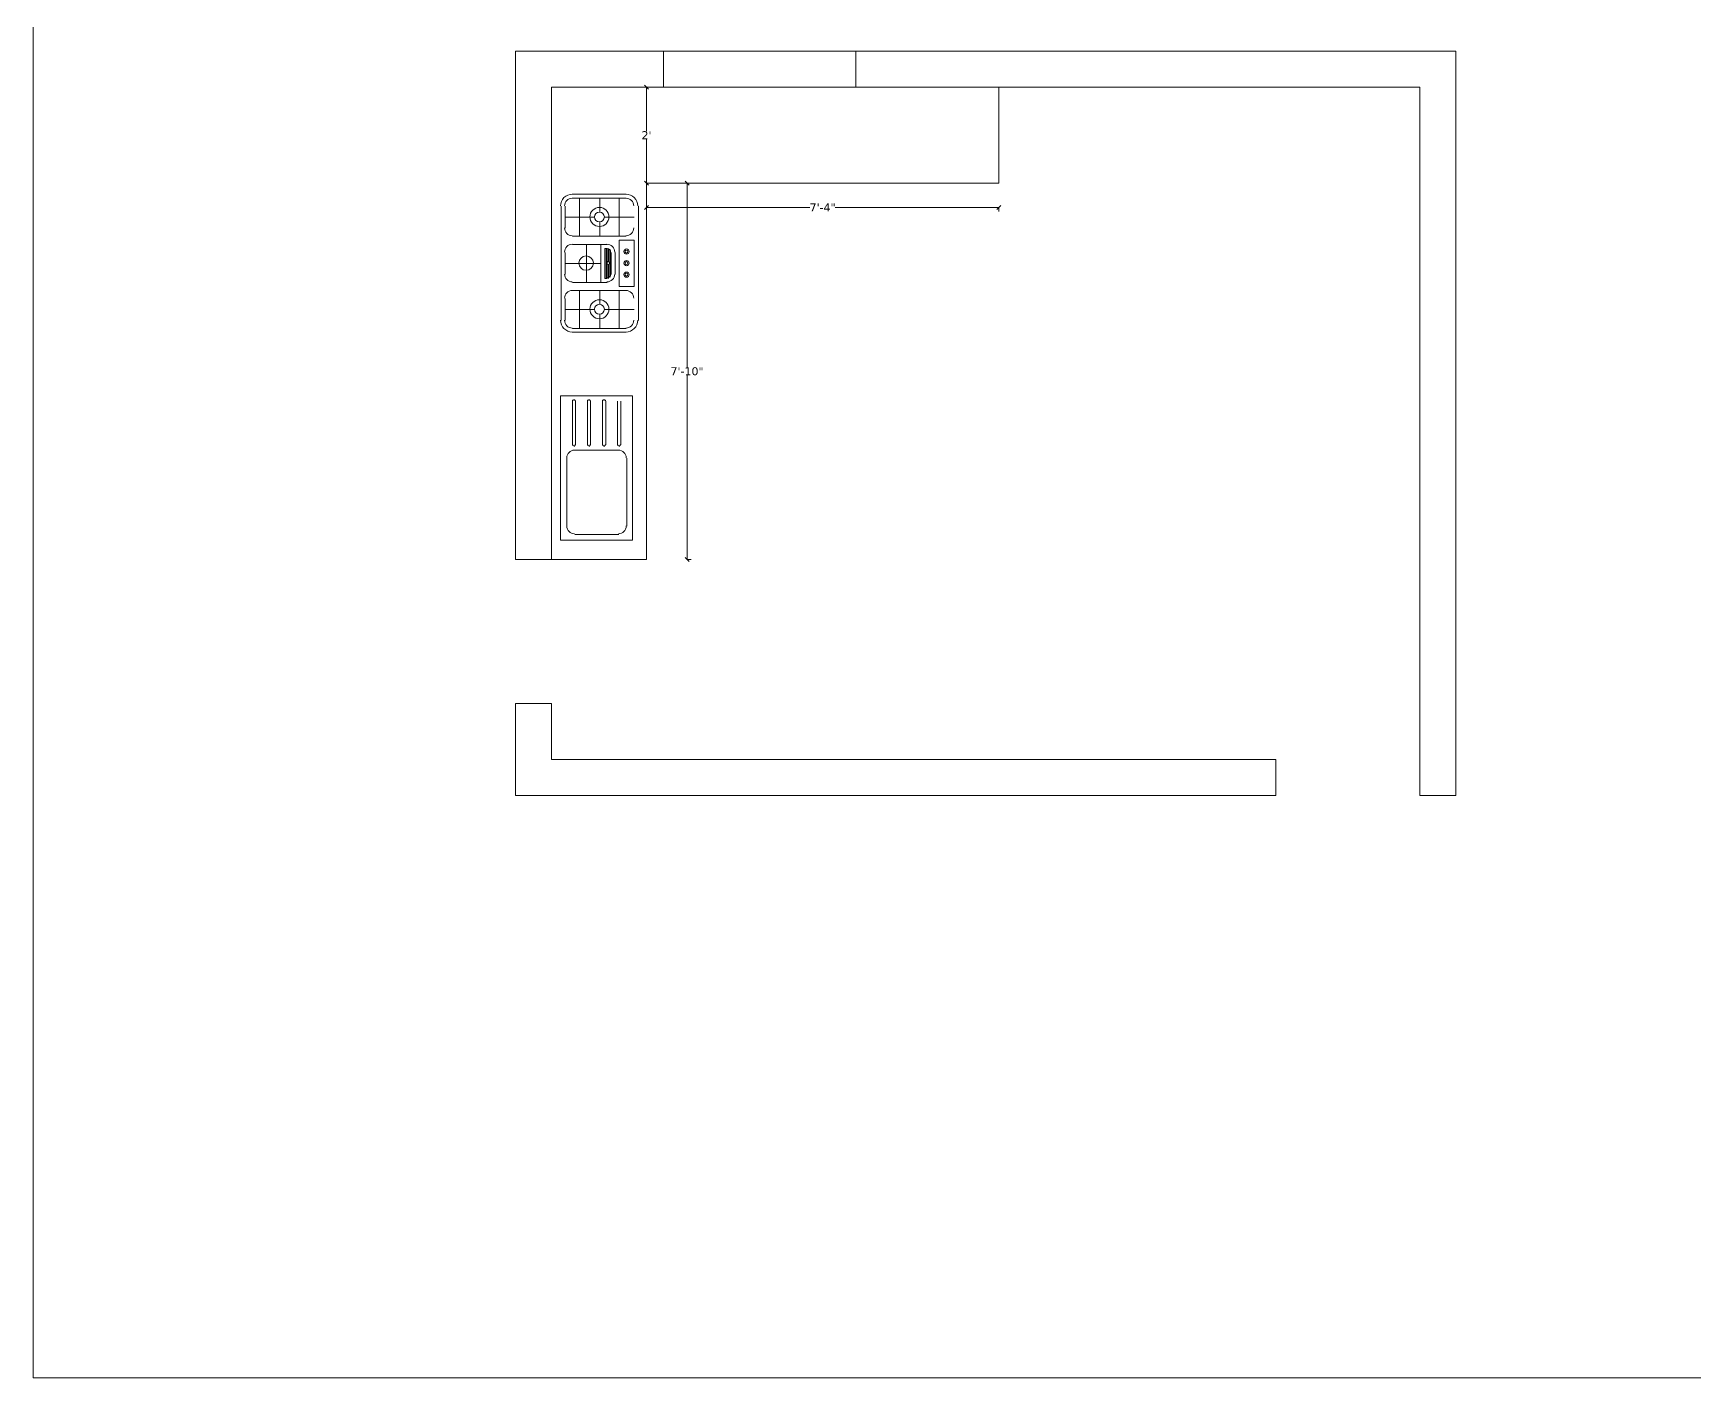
# Model space of a CAD drawing. Header units: inches. Extents: x 15448 to 46480, y -8154 to 0.
# Drawn here: x 18287.6 to 18702.7, y -3555.8 to -3219.8 of the extents above; entities that cross this region are included whole.
import ezdxf

# ---------------------------------------------------------------- set-up
doc = ezdxf.new("R2010")
doc.units = ezdxf.units.IN
doc.header["$MEASUREMENT"] = 0
doc.layers.add('PDF_Furniture', color=7, linetype='Continuous', true_color=0xdd8a6d)
doc.layers.add('PDF_SANITARY', color=7, linetype='Continuous', true_color=0x7f7f7f)
doc.layers.add('ROD', color=7, linetype='Continuous', lineweight=9)
doc.styles.add('b.k', font='verdana.ttf')
doc.dimstyles.new('STANDARD$0', dxfattribs={"dimscale": 0, "dimtxt": 6, "dimasz": 3, "dimexe": 2, "dimexo": 2, "dimgap": 0, "dimtad": 0, "dimtih": 1, "dimtoh": 1, "dimdec": 1, "dimzin": 0, "dimdsep": 46, "dimlunit": 4, "dimtxsty": 'b.k', "dimcen": 2.5, "dimclrd": 256, "dimclre": 256, "dimclrt": 256, "dimadec": 0, "dimazin": 0, "dimtfac": 1, "dimtdec": 1, "dimtofl": 0, "dimtmove": 2, "dimatfit": 2, "dimfxl": 1, "dimfrac": 2, "dimtolj": 1, "dimtzin": 0, "dimlwd": 9, "dimlwe": 9, "dimarcsym": 0})

# ---------------------------------------------------------------- blocks, each defined once
blk = doc.blocks.new('9iuygtfdx')
at = {"layer": 'PDF_SANITARY', "color": 254, "lineweight": 5}
for points in [[(8804.29, 1162.93), (8775.75, 1162.93)], [(8772.87, 1160.05), (8772.87, 1146.65)], [(8773.73, 1160.05), (8773.73, 1146.65)], [(8783.24, 1158.32), (8773.73, 1158.32)], [(8781.23, 1161.93), (8775.75, 1161.93)], [(8778.49, 1161.93), (8778.49, 1154.58)], [(8783.24, 1160.05), (8783.24, 1146.65)], [(8785.26, 1160.05), (8785.26, 1151.4)], [(8792.76, 1161.93), (8787.28, 1161.93)], [(8790.02, 1161.93), (8790.02, 1152.99)], [(8794.77, 1160.05), (8794.77, 1151.4)], [(8796.79, 1160.05), (8796.79, 1146.65)], [(8796.79, 1158.32), (8806.3, 1158.32)], [(8804.29, 1161.93), (8798.81, 1161.93)], [(8801.55, 1161.93), (8801.55, 1154.58)], [(8806.3, 1160.05), (8806.3, 1146.65)], [(8807.31, 1160.05), (8807.31, 1146.65)], [(8794.77, 1156.59), (8785.26, 1156.59)], [(8773.73, 1153.28), (8777.34, 1153.28)], [(8778.49, 1152.13), (8778.49, 1144.63)], [(8779.79, 1153.28), (8783.24, 1153.28)], [(8794.77, 1152.99), (8785.26, 1152.99)], [(8793.77, 1151.69), (8786.27, 1151.69)], [(8789.73, 1151.12), (8786.27, 1151.12)], [(8789.73, 1150.97), (8786.42, 1150.97)], [(8793.48, 1150.68), (8786.56, 1150.68)], [(8792.76, 1150.4), (8787.28, 1150.4)], [(8793.77, 1151.12), (8790.45, 1151.12)], [(8793.62, 1150.97), (8790.45, 1150.97)], [(8800.4, 1153.28), (8796.79, 1153.28)], [(8801.55, 1152.13), (8801.55, 1144.63)], [(8806.3, 1153.28), (8802.7, 1153.28)], [(8783.24, 1148.38), (8773.73, 1148.38)], [(8792.76, 1149.39), (8787.28, 1149.39)], [(8796.79, 1148.38), (8806.3, 1148.38)], [(8804.29, 1143.62), (8775.75, 1143.62)]]:
    blk.add_lwpolyline(points, dxfattribs=at)
for points in [[(8786.27, 1151.98), (8793.77, 1151.98), (8793.77, 1151.4), (8786.27, 1151.4)], [(8784.25, 1144.63), (8795.78, 1144.63), (8795.78, 1148.38), (8784.25, 1148.38)]]:
    blk.add_lwpolyline(points, close=True, dxfattribs=at)
for centre, radius in [((8790.09, 1156.67), 1.8), ((8778.56, 1153.35), 2.38), ((8778.56, 1153.35), 1.23), ((8801.62, 1153.35), 2.38), ((8801.62, 1153.35), 1.23), ((8790.09, 1151.19), 0.36), ((8787.21, 1146.58), 0.649), ((8787.21, 1146.58), 0.36), ((8790.09, 1146.58), 0.649), ((8790.09, 1146.58), 0.36), ((8792.97, 1146.58), 0.649), ((8792.97, 1146.58), 0.36)]:
    blk.add_circle(centre, radius, dxfattribs=at)
for centre, radius, start, end in [((8775.82, 1160.12), 2.95, 90, 180), ((8804.36, 1160.12), 2.95, 360, 90), ((8775.82, 1160.12), 1.95, 90, 180), ((8781.3, 1160.12), 1.95, 0, 90), ((8787.35, 1160.12), 1.95, 90, 180), ((8792.83, 1160.12), 1.95, 0, 90), ((8798.88, 1160.12), 1.95, 90, 180), ((8804.36, 1160.12), 1.95, 0, 90), ((8787.35, 1151.48), 1.95, 180, 270), ((8787.35, 1151.48), 0.937, 180, 270), ((8792.83, 1151.48), 0.937, 270, 360), ((8792.83, 1151.48), 1.95, 270, 360), ((8775.82, 1146.72), 2.95, 180, 270), ((8775.82, 1146.72), 1.95, 180, 270), ((8781.3, 1146.72), 1.95, 270, 360), ((8798.88, 1146.72), 1.95, 180, 270), ((8804.36, 1146.72), 2.95, 270, 0), ((8804.36, 1146.72), 1.95, 270, 360)]:
    blk.add_arc(centre, radius, start, end, dxfattribs=at)
blk = doc.blocks.new('_Oblique')
at = {"color": 0, "linetype": 'ByBlock', "lineweight": -2}
blk.add_line((-0.5, -0.5), (0.5, 0.5), dxfattribs=at)
blk = doc.blocks.new('*D425')
at = {"color": 1, "lineweight": 9, "transparency": 16777216}
for p, q in [((18440.8, -3263.35), (18440.8, -3264.35)), ((18440.8, -3263.35), (18481.64, -3263.35)), ((18528.8, -3263.35), (18487.96, -3263.35)), ((18528.8, -3263.35), (18528.8, -3264.35))]:
    blk.add_line(p, q, dxfattribs=at)
at = {"layer": 'Defpoints', "color": 0, "transparency": 16777216}
for p in [(18440.8, -3257.3), (18528.8, -3257.3), (18528.8, -3263.35)]:
    blk.add_point(p, dxfattribs=at)
at = {"color": 1, "lineweight": 9, "transparency": 16777216, "rotation": 180}
blk.add_blockref('_Oblique', (18440.8, -3263.35), dxfattribs=at)
at = {"color": 1, "lineweight": 9, "transparency": 16777216}
blk.add_blockref('_Oblique', (18528.8, -3263.35), dxfattribs=at)
at = {"color": 1, "lineweight": 5, "transparency": 16777216, "insert": (18484.8, -3263.35), "char_height": 2, "attachment_point": 5, "style": 'b.k'}
blk.add_mtext('\\A1;7\'-4"', dxfattribs=at)
blk = doc.blocks.new('*D426')
at = {"color": 1, "lineweight": 9, "transparency": 16777216}
for p, q in [((18450.93, -3257.3), (18451.93, -3257.3)), ((18450.93, -3257.3), (18450.93, -3303.26)), ((18450.93, -3351.3), (18450.93, -3305.34)), ((18450.93, -3351.3), (18451.93, -3351.3))]:
    blk.add_line(p, q, dxfattribs=at)
at = {"layer": 'Defpoints', "color": 0, "transparency": 16777216}
for p in [(18440.8, -3257.3), (18440.8, -3351.3), (18450.93, -3351.3)]:
    blk.add_point(p, dxfattribs=at)
at = {"color": 1, "lineweight": 9, "transparency": 16777216}
for p, rotation in [((18450.93, -3257.3), 90), ((18450.93, -3351.3), 270)]:
    blk.add_blockref('_Oblique', p, dxfattribs=dict(at, rotation=rotation))
at = {"color": 1, "lineweight": 5, "transparency": 16777216, "insert": (18450.93, -3304.3), "char_height": 2, "attachment_point": 5, "style": 'b.k'}
blk.add_mtext('\\A1;7\'-10"', dxfattribs=at)
blk = doc.blocks.new('*D427')
at = {"color": 1, "lineweight": 9, "transparency": 16777216}
for p, q in [((18440.8, -3233.3), (18441.8, -3233.3)), ((18440.8, -3233.3), (18440.8, -3244.28)), ((18440.8, -3257.3), (18440.8, -3246.32)), ((18440.8, -3257.3), (18441.8, -3257.3))]:
    blk.add_line(p, q, dxfattribs=at)
at = {"layer": 'Defpoints', "color": 0, "transparency": 16777216}
for p in [(18440.8, -3233.3), (18440.8, -3233.3), (18440.8, -3257.3)]:
    blk.add_point(p, dxfattribs=at)
at = {"color": 1, "lineweight": 9, "transparency": 16777216}
for p, rotation in [((18440.8, -3233.3), 90), ((18440.8, -3257.3), 270)]:
    blk.add_blockref('_Oblique', p, dxfattribs=dict(at, rotation=rotation))
at = {"color": 1, "lineweight": 5, "transparency": 16777216, "insert": (18440.8, -3245.3), "char_height": 2, "attachment_point": 5, "style": 'b.k'}
blk.add_mtext("\\A1;2'", dxfattribs=at)

msp = doc.modelspace()

# ---------------------------------------------------------------- linework, layer by layer
at = {"lineweight": 5}
for p, q in [((18408.07, -3351.3), (18408.07, -3224.3)), ((18408.07, -3224.3), (18643.07, -3224.3)), ((18445.07, -3233.3), (18445.07, -3224.3)), ((18493.07, -3233.3), (18493.07, -3224.3)), ((18417.07, -3351.3), (18417.07, -3233.3)), ((18417.07, -3233.3), (18417.07, -3233.3)), ((18417.07, -3233.3), (18634.07, -3233.3)), ((18408.07, -3351.3), (18440.8, -3351.3)), ((18408.07, -3387.3), (18417.07, -3387.3)), ((18408.07, -3410.3), (18408.07, -3387.3)), ((18417.07, -3401.3), (18417.07, -3387.3)), ((18408.07, -3410.3), (18598.07, -3410.3)), ((18634.07, -3410.3), (18643.07, -3410.3))]:
    msp.add_line(p, q, dxfattribs=at)
msp.add_lwpolyline([(18287.57, -2928.8), (19371.07, -2928.8), (19371.07, -3555.8), (18287.57, -3555.8)], close=True, dxfattribs=at)
for points in [[(18417.07, -3351.3), (18417.07, -3233.3), (18530.8, -3233.3)], [(18598.07, -3401.3), (18417.07, -3401.3), (18417.07, -3387.3)]]:
    msp.add_lwpolyline(points, dxfattribs=at)
at = {"layer": 'PDF_Furniture', "color": 254, "lineweight": 5}
for points in [[(18435.87, -3346.48), (18437.31, -3346.48), (18419.29, -3346.48), (18419.29, -3310.45), (18437.31, -3310.45), (18437.31, -3311.46)], [(18422.32, -3311.75), (18422.32, -3322.7)], [(18422.9, -3311.46), (18422.61, -3311.46)], [(18423.04, -3311.75), (18423.04, -3322.7)], [(18426.07, -3311.75), (18426.07, -3322.7)], [(18426.64, -3311.46), (18426.36, -3311.46)], [(18426.79, -3311.75), (18426.79, -3322.7)], [(18429.81, -3311.75), (18429.81, -3322.7)], [(18430.39, -3311.46), (18430.1, -3311.46)], [(18430.68, -3311.75), (18430.68, -3322.7)], [(18433.56, -3311.75), (18433.56, -3322.7)], [(18434.43, -3311.75), (18434.43, -3322.7)], [(18437.31, -3310.45), (18437.31, -3346.48)], [(18422.9, -3322.99), (18422.61, -3322.99)], [(18433.85, -3324), (18422.9, -3324)], [(18426.64, -3322.99), (18426.36, -3322.99)], [(18430.39, -3322.99), (18430.1, -3322.99)], [(18434.14, -3322.99), (18433.85, -3322.99)], [(18420.88, -3326.02), (18420.88, -3343.02)], [(18435.87, -3326.02), (18435.87, -3343.02)], [(18422.9, -3345.04), (18433.85, -3345.04)]]:
    msp.add_lwpolyline(points, dxfattribs=at)
for centre, radius, start, end in [((18422.54, -3311.68), 0.216, 89.9999, 180.0001), ((18422.82, -3311.68), 0.216, 359.9999, 90.0001), ((18426.28, -3311.68), 0.216, 89.9999, 180.0001), ((18426.57, -3311.68), 0.216, 359.9999, 90.0001), ((18430.03, -3311.68), 0.216, 89.9999, 180.0001), ((18430.32, -3311.68), 0.216, 359.9999, 90.0001), ((18422.82, -3325.94), 1.95, 90, 180), ((18422.54, -3322.63), 0.216, 179.9999, 270.0001), ((18422.82, -3322.63), 0.216, 269.9999, 0.0001), ((18426.28, -3322.63), 0.216, 179.9999, 270.0001), ((18426.57, -3322.63), 0.216, 269.9999, 0.0001), ((18430.03, -3322.63), 0.216, 179.9999, 270.0001), ((18430.32, -3322.63), 0.216, 269.9999, 0.0001), ((18433.78, -3322.63), 0.216, 179.9999, 270.0001), ((18433.78, -3325.94), 1.95, 0, 90), ((18434.07, -3322.63), 0.216, 269.9999, 0.0001), ((18422.82, -3342.95), 1.95, 180, 270), ((18433.78, -3342.95), 1.95, 270, 360)]:
    msp.add_arc(centre, radius, start, end, dxfattribs=at)
at = {"layer": 'ROD', "lineweight": 5}
for p, q in [((18643.07, -3410.3), (18643.07, -3224.3)), ((18634.07, -3233.3), (18634.07, -3404.3)), ((18598.07, -3401.3), (18598.07, -3410.3)), ((18634.07, -3404.3), (18634.07, -3410.3))]:
    msp.add_line(p, q, dxfattribs=at)
at = {"layer": 'ROD', "color": 254, "lineweight": 5}
for p, q in [((18440.8, -3257.3), (18528.8, -3257.3)), ((18440.8, -3351.3), (18440.8, -3257.3))]:
    msp.add_line(p, q, dxfattribs=at)
msp.add_lwpolyline([(18528.8, -3257.3), (18528.8, -3233.3)], dxfattribs=at)

# ---------------------------------------------------------------- block references
at = {"color": 254, "lineweight": 5, "rotation": 90}
msp.add_blockref('9iuygtfdx', (19582.39, -12067.35), dxfattribs=at)

# ---------------------------------------------------------------- dimensions: what is measured, and where the dimension line sits
at = {"lineweight": 5}
for base, p2, picture, middle in [((18440.8, -3233.3), (18440.8, -3233.3), '*D427', (18440.8, -3245.3)), ((18450.93, -3351.3), (18440.8, -3351.3), '*D426', (18450.93, -3304.3))]:
    dim = msp.add_linear_dim(base=base, p1=(18440.8, -3257.3), p2=p2, angle=90, dimstyle='STANDARD$0', override={"dimscale": 1, "dimtxt": 2, "dimasz": 1, "dimexe": 1, "dimexo": 1, "dimblk": 'Oblique', "dimclrd": 1, "dimclre": 1, "dimclrt": 1, "dimldrblk": 'Oblique', "dimfxl": 0, "dimfxlon": 1}, dxfattribs=at)
    dim.commit()
    dim.dimension.update_dxf_attribs({"geometry": picture, "text_midpoint": middle})
dim = msp.add_linear_dim(base=(18528.8, -3263.35), p1=(18440.8, -3257.3), p2=(18528.8, -3257.3), dimstyle='STANDARD$0', override={"dimscale": 1, "dimtxt": 2, "dimasz": 1, "dimexe": 1, "dimexo": 1, "dimblk": 'Oblique', "dimclrd": 1, "dimclre": 1, "dimclrt": 1, "dimldrblk": 'Oblique', "dimfxl": 0, "dimfxlon": 1}, dxfattribs=at)
dim.commit()
dim.dimension.update_dxf_attribs({"geometry": '*D425', "text_midpoint": (18484.8, -3263.35)})

doc.saveas('drawing.dxf')
